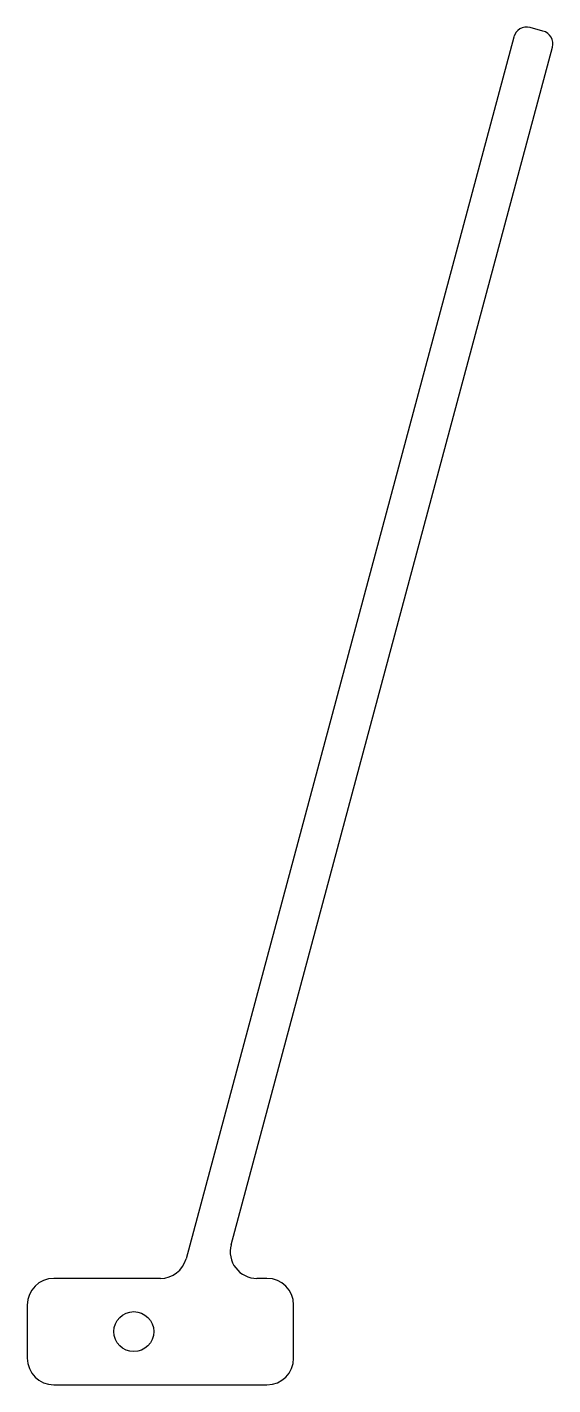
# Model space of a CAD drawing. Header units: millimetres. Extents: x -12 to 28, y -8 to 94.
import ezdxf

# ---------------------------------------------------------------- set-up
doc = ezdxf.new("R2010")
doc.units = ezdxf.units.MM

msp = doc.modelspace()

# ---------------------------------------------------------------- linework, layer by layer
at = {"color": 7, "linetype": 'Continuous', "lineweight": 25}
for p, q in [((27.19, 93.74), (26.22, 94)), ((25, 93.29), (0.4, 1.48)), ((3.78, 2.52), (27.9, 92.52)), ((-1.53, 0), (-9.53, 0)), ((6.47, 0), (5.71, 0)), ((-11.53, -2), (-11.53, -6)), ((8.47, -6), (8.47, -2)), ((-9.53, -8), (6.47, -8))]:
    msp.add_line(p, q, dxfattribs=at)
msp.add_circle((-3.53, -4), 1.5, dxfattribs=at)
for centre, radius, start, end in [((25.96, 93.04), 1, 75, 165), ((26.93, 92.78), 1, 345, 75), ((5.71, 2), 2, 165, 270), ((-1.53, 2), 2, 270, 345), ((-9.53, -2), 2, 90, 180), ((6.47, -2), 2, 0, 90), ((-9.53, -6), 2, 180, 270), ((6.47, -6), 2, 270, 0)]:
    msp.add_arc(centre, radius, start, end, dxfattribs=at)

doc.saveas('drawing.dxf')
